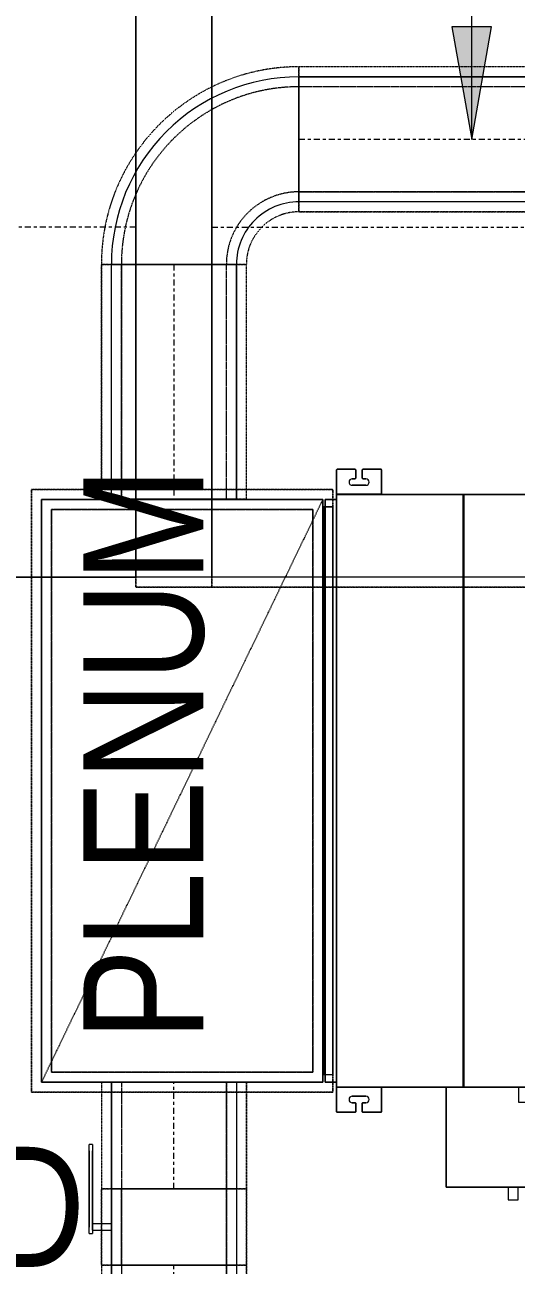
# Model space of a CAD drawing. Header units: inches. Extents: x -83664 to 20107, y -47222 to 19398.
# Drawn here: x 5809 to 6792, y -40065 to -37585 of the extents above; entities that cross this region are included whole.
import ezdxf

# ---------------------------------------------------------------- set-up
doc = ezdxf.new("R2010")
doc.units = ezdxf.units.IN
doc.header["$MEASUREMENT"] = 0
for name, pattern in [('Center', [29.999999, 12, -6, 6, -6]), ('Hidden 0_50', [1.0584, 0.5292, -0.5292]), ('Hidden 1_0', [1.7, 1, -0.7]), ('Hidden 1_5', [2.2, 1.5, -0.7])]:
    doc.linetypes.add(name, pattern=pattern)
for name, color, linetype, lineweight in [('G-ANNO-TEXT', 7, 'Continuous', 9), ('M-EQPM', 7, 'Continuous', 18), ('M-HVAC-DUCT-ANNO', 7, 'Continuous', 9), ('M-HVAC-DUCT-CNTR', 7, 'Center', 9), ('M-HVAC-DUCT-IDEN', 7, 'Continuous', 18)]:
    doc.layers.add(name, color=color, linetype=linetype, lineweight=lineweight)
doc.layers.add('M-HVAC-DUCT', color=7, linetype='Continuous', lineweight=9, true_color=0xffe97f)
doc.styles.add('Arial Narrow_21', font='ARIALN.TTF', dxfattribs={"height": 240})
pattern_1 = [(135, (-27.1, 270.5), (35.3553, 35.3553), []), (45, (-27.1, 270.5), (35.3553, -35.3553), [])]

# ---------------------------------------------------------------- blocks, each defined once
blk = doc.blocks.new('FCU-04-4R-M - FCU-F1-11-3 6 7 19-8295718-FIRST FLOOR AC CONDITIONING LAYOUT - PART A')
at = {"layer": 'M-EQPM', "lineweight": 9, "true_color": 0xffffff}
h = blk.add_hatch(dxfattribs=at)
h.set_pattern_fill('FP_50', style=0, pattern_type=2)
h.set_pattern_definition(pattern_1)
h.paths.add_polyline_path([(-567.4, 270.5), (567.6, 270.5), (567.6, 272.7), (-567.4, 272.7)])
at = {"layer": 'M-EQPM'}
for p, q in [((567.6, 272.7), (-567.4, 272.7)), ((-567.4, 272.7), (567.6, 272.7)), ((-567.4, 272.7), (-567.4, 270.5)), ((-567.4, 272.7), (-567.4, 270.5)), ((567.6, 270.5), (567.6, 272.7)), ((567.6, 272.7), (567.6, 270.5)), ((582.5, 270.5), (-582.5, 270.5)), ((-582.5, 270.5), (-582.5, 247.5)), ((-582.5, 247.5), (-582.5, 270.5)), ((-582.5, 270.5), (582.5, 270.5)), ((567.6, 270.5), (-567.4, 270.5)), ((-567.4, 270.5), (567.6, 270.5)), ((-567.4, 270.5), (-567.4, 254.8)), ((-567.4, 270.5), (-567.4, 254.8)), ((567.6, 270.5), (-567.4, 270.5)), ((-567.4, 270.5), (567.6, 270.5)), ((567.6, 254.8), (-567.4, 254.8)), ((-567.4, 254.8), (567.6, 254.8)), ((567.6, 254.8), (567.6, 270.5)), ((567.6, 270.5), (567.6, 254.8)), ((582.5, 247.5), (582.5, 270.5)), ((582.5, 270.5), (582.5, 247.5)), ((-642.6, 210), (-642.6, 246.5)), ((-642.6, 246.5), (-642.6, 210)), ((-641.6, 247.5), (-592.6, 247.5)), ((-592.6, 247.5), (-641.6, 247.5)), ((-592.6, 247.5), (-592.6, 157.5)), ((-592.6, 157.5), (-592.6, 247.5)), ((592.5, 247.5), (-592.5, 247.5)), ((-592.5, 247.5), (-592.5, -7)), ((-592.5, -7), (-592.5, 247.5)), ((-592.5, 247.5), (592.5, 247.5)), ((-582.5, 247.5), (582.5, 247.5)), ((582.5, 247.5), (-582.5, 247.5)), ((592.5, -7), (592.5, 247.5)), ((592.5, 247.5), (592.5, -7)), ((592.6, 157.5), (592.6, 247.5)), ((592.6, 247.5), (641.6, 247.5)), ((641.6, 247.5), (592.6, 247.5)), ((592.6, 247.5), (592.6, 157.5)), ((642.6, 246.5), (642.6, 210)), ((642.6, 210), (642.6, 246.5)), ((-624.6, 209), (-641.6, 209)), ((-641.6, 209), (-624.6, 209)), ((-623.6, 216), (-623.6, 210)), ((-623.6, 210), (-623.6, 216)), ((-610.6, 189), (-610.6, 216)), ((-610.6, 216), (-610.6, 189)), ((610.6, 216), (610.6, 189)), ((610.6, 189), (610.6, 216)), ((623.6, 210), (623.6, 216)), ((623.6, 216), (623.6, 210)), ((641.6, 209), (624.6, 209)), ((624.6, 209), (641.6, 209)), ((-642.6, 158.5), (-642.6, 195)), ((-642.6, 195), (-642.6, 158.5)), ((-641.6, 196), (-624.6, 196)), ((-624.6, 196), (-641.6, 196)), ((-623.6, 195), (-623.6, 189)), ((-623.6, 189), (-623.6, 195)), ((623.6, 189), (623.6, 195)), ((623.6, 195), (623.6, 189)), ((624.6, 196), (641.6, 196)), ((641.6, 196), (624.6, 196)), ((642.6, 195), (642.6, 158.5)), ((642.6, 158.5), (642.6, 195)), ((-592.6, 157.5), (-641.6, 157.5)), ((-641.6, 157.5), (-592.6, 157.5)), ((641.6, 157.5), (592.6, 157.5)), ((592.6, 157.5), (641.6, 157.5)), ((-592.5, 28.3), (-792.5, 28.3)), ((-792.5, 28.3), (-792.5, -225.7)), ((-792.5, -225.7), (-792.5, 28.3)), ((-792.5, 28.3), (-592.5, 28.3)), ((-592.5, -5.7), (-592.5, 28.3)), ((-592.5, 28.3), (-592.5, -5.7)), ((592.5, -5.7), (-592.5, -5.7)), ((-592.5, -5.7), (592.5, -5.7)), ((-592.5, -7), (-592.5, -247.5)), ((592.5, -7), (-592.5, -7)), ((-592.5, -7), (592.5, -7)), ((-592.5, -247.5), (-592.5, -7)), ((-592.5, -7), (592.5, -7)), ((592.5, -7), (-592.5, -7)), ((592.5, -247.5), (592.5, -5.7)), ((592.5, -5.7), (592.5, -247.5)), ((592.5, -247.5), (592.5, -7)), ((592.5, -7), (592.5, -247.5)), ((-792.5, -95.7), (-817.5, -95.7)), ((-817.5, -95.7), (-817.5, -115.7)), ((-817.5, -95.7), (-817.5, -115.7)), ((-792.5, -115.7), (-792.5, -95.7)), ((-792.5, -115.7), (-792.5, -95.7)), ((-817.5, -115.7), (-792.5, -115.7)), ((-592.5, -116.4), (-622.5, -116.4)), ((-622.5, -116.4), (-622.5, -136.4)), ((-622.5, -116.4), (-622.5, -136.4)), ((-592.5, -136.4), (-592.5, -116.4)), ((-592.5, -136.4), (-592.5, -116.4)), ((-622.5, -136.4), (-592.5, -136.4)), ((-642.6, -195), (-642.6, -158.5)), ((-642.6, -158.5), (-642.6, -195)), ((-641.6, -157.5), (-592.6, -157.5)), ((-592.6, -157.5), (-641.6, -157.5)), ((-592.6, -157.5), (-592.6, -247.5)), ((-592.6, -247.5), (-592.6, -157.5)), ((592.6, -247.5), (592.6, -157.5)), ((592.6, -157.5), (641.6, -157.5)), ((641.6, -157.5), (592.6, -157.5)), ((592.6, -157.5), (592.6, -247.5)), ((642.6, -158.5), (642.6, -195)), ((642.6, -195), (642.6, -158.5)), ((-624.6, -196), (-641.6, -196)), ((-641.6, -196), (-624.6, -196)), ((-623.6, -189), (-623.6, -195)), ((-623.6, -195), (-623.6, -189)), ((-610.6, -216), (-610.6, -189)), ((-610.6, -189), (-610.6, -216)), ((610.6, -189), (610.6, -216)), ((610.6, -216), (610.6, -189)), ((623.6, -195), (623.6, -189)), ((623.6, -189), (623.6, -195)), ((641.6, -196), (624.6, -196)), ((624.6, -196), (641.6, -196)), ((-642.6, -246.5), (-642.6, -210)), ((-642.6, -210), (-642.6, -246.5)), ((-641.6, -209), (-624.6, -209)), ((-624.6, -209), (-641.6, -209)), ((-623.6, -210), (-623.6, -216)), ((-623.6, -216), (-623.6, -210)), ((-592.5, -221.7), (-622.5, -221.7)), ((-622.5, -221.7), (-622.5, -241.7)), ((-622.5, -221.7), (-622.5, -241.7)), ((-592.5, -241.7), (-592.5, -221.7)), ((-592.5, -241.7), (-592.5, -221.7)), ((623.6, -216), (623.6, -210)), ((623.6, -210), (623.6, -216)), ((624.6, -209), (641.6, -209)), ((641.6, -209), (624.6, -209)), ((642.6, -210), (642.6, -246.5)), ((642.6, -246.5), (642.6, -210)), ((-792.5, -225.7), (-592.5, -225.7)), ((-592.5, -225.7), (-792.5, -225.7)), ((-592.6, -247.5), (-641.6, -247.5)), ((-641.6, -247.5), (-592.6, -247.5)), ((-622.5, -241.7), (-592.5, -241.7)), ((-592.5, -225.7), (-592.5, -247.5)), ((-592.5, -247.5), (-592.5, -225.7)), ((-592.5, -247.5), (592.5, -247.5)), ((592.5, -247.5), (-592.5, -247.5)), ((-592.5, -247.5), (592.5, -247.5)), ((592.5, -247.5), (-592.5, -247.5)), ((582.5, -247.5), (-582.5, -247.5)), ((-582.5, -247.5), (-582.5, -270.5)), ((-582.5, -270.5), (-582.5, -247.5)), ((-582.5, -247.5), (582.5, -247.5)), ((582.5, -270.5), (582.5, -247.5)), ((582.5, -247.5), (582.5, -270.5)), ((641.6, -247.5), (592.6, -247.5)), ((592.6, -247.5), (641.6, -247.5)), ((-582.5, -270.5), (582.5, -270.5)), ((582.5, -270.5), (-582.5, -270.5))]:
    blk.add_line(p, q, dxfattribs=at)
for centre, radius, start, end in [((-641.6, 246.5), 1, 90, 180), ((-641.6, 246.5), 1, 90, 180), ((641.6, 246.5), 1, 0, 90), ((641.6, 246.5), 1, 0, 90), ((-641.6, 210), 1, 180, 270), ((-641.6, 210), 1, 180, 270), ((-624.6, 210), 1, 270, 0), ((-624.6, 210), 1, 270, 0), ((-617.1, 216), 6.5, 360, 180), ((-617.1, 216), 6.5, 360, 180), ((617.1, 216), 6.5, 360, 180), ((617.1, 216), 6.5, 0, 180), ((624.6, 210), 1, 180, 270), ((624.6, 210), 1, 180, 270), ((641.6, 210), 1, 270, 0), ((641.6, 210), 1, 270, 0), ((-641.6, 195), 1, 90, 180), ((-641.6, 195), 1, 90, 180), ((-624.6, 195), 1, 0, 90), ((-624.6, 195), 1, 0, 90), ((-617.1, 189), 6.5, 180, 360), ((-617.1, 189), 6.5, 180, 360), ((617.1, 189), 6.5, 180, 360), ((617.1, 189), 6.5, 180, 360), ((624.6, 195), 1, 90, 180), ((624.6, 195), 1, 90, 180), ((641.6, 195), 1, 0, 90), ((641.6, 195), 1, 0, 90), ((-641.6, 158.5), 1, 180, 270), ((-641.6, 158.5), 1, 180, 270), ((641.6, 158.5), 1, 270, 0), ((641.6, 158.5), 1, 270, 0), ((-641.6, -158.5), 1, 90, 180), ((-641.6, -158.5), 1, 90, 180), ((641.6, -158.5), 1, 0, 90), ((641.6, -158.5), 1, 0, 90), ((-641.6, -195), 1, 180, 270), ((-641.6, -195), 1, 180, 270), ((-624.6, -195), 1, 270, 0), ((-624.6, -195), 1, 270, 0), ((-617.1, -189), 6.5, 360, 180), ((-617.1, -189), 6.5, 360, 180), ((617.1, -189), 6.5, 360, 180), ((617.1, -189), 6.5, 0, 180), ((624.6, -195), 1, 180, 270), ((624.6, -195), 1, 180, 270), ((641.6, -195), 1, 270, 0), ((641.6, -195), 1, 270, 0), ((-641.6, -210), 1, 90, 180), ((-641.6, -210), 1, 90, 180), ((-624.6, -210), 1, 0, 90), ((-624.6, -210), 1, 0, 90), ((-617.1, -216), 6.5, 180, 360), ((-617.1, -216), 6.5, 180, 360), ((617.1, -216), 6.5, 180, 360), ((617.1, -216), 6.5, 180, 360), ((624.6, -210), 1, 90, 180), ((624.6, -210), 1, 90, 180), ((641.6, -210), 1, 0, 90), ((641.6, -210), 1, 0, 90), ((-641.6, -246.5), 1, 180, 270), ((-641.6, -246.5), 1, 180, 270), ((641.6, -246.5), 1, 270, 0), ((641.6, -246.5), 1, 270, 0)]:
    blk.add_arc(centre, radius, start, end, dxfattribs=at)
blk = doc.blocks.new('M_Rectangular Elbow - Radius - 1 w-8294793-FIRST FLOOR AC CONDITIONING LAYOUT - PART A')
at = {"layer": 'M-HVAC-DUCT', "color": 6, "true_color": 0xff00ff}
for p, q in [((-125, 250), (125, 250)), ((125, 250), (-125, 250)), ((-250, 125), (-250, -125)), ((-250, -125), (-250, 125))]:
    blk.add_line(p, q, dxfattribs=at)
for radius in [125, 125, 375, 375]:
    blk.add_arc((-250, 250), radius, 270, 0, dxfattribs=at)
blk = doc.blocks.new('M_Rectangular Endcap - Standard-8296027-FIRST FLOOR AC CONDITIONING LAYOUT - PART A')
at = {"layer": 'M-HVAC-DUCT', "color": 6, "true_color": 0xff00ff}
for p, q in [((157299.1, 59838.5), (157299.1, 58673.5)), ((157862.1, 59838.5), (157299.1, 59838.5)), ((157299.1, 59838.5), (157862.1, 59838.5)), ((157299.1, 58673.5), (157299.1, 59838.5)), ((157862.1, 58673.5), (157862.1, 59838.5)), ((157862.1, 59838.5), (157862.1, 58673.5)), ((157299.1, 58673.5), (157862.1, 58673.5)), ((157862.1, 58673.5), (157299.1, 58673.5))]:
    blk.add_line(p, q, dxfattribs=at)
blk = doc.blocks.new('TEMW-ME-DMP-Volume Control Damper - Standard-8296175-FIRST FLOOR AC CONDITIONING LAYOUT - PART A')
at = {"layer": 'M-HVAC-DUCT', "color": 6, "true_color": 0xff00ff}
for p, q in [((-165.1, 738.1), (-165.1, 744.45)), ((-152.4, 744.45), (-165.1, 744.45)), ((0, 744.45), (-152.4, 744.45)), ((-152.4, 744.45), (0, 744.45)), ((12.7, 744.45), (0, 744.45)), ((12.7, 744.45), (12.7, 738.1)), ((-165.1, 738.1), (-152.4, 738.1)), ((0, 738.1), (-152.4, 738.1)), ((-152.4, 738.1), (0, 738.1)), ((-6.35, 700), (-6.35, 738.1)), ((6.35, 738.1), (-6.35, 738.1)), ((6.35, 738.1), (-6.35, 738.1)), ((0, 738.1), (12.7, 738.1)), ((6.35, 738.1), (6.35, 700)), ((-76.2, 700), (-76.2, -700)), ((-76.2, -700), (-76.2, 700)), ((76.2, 700), (-76.2, 700)), ((-76.2, 700), (76.2, 700)), ((-76.2, 700), (76.2, 700)), ((-6.35, 700), (6.35, 700)), ((-6.35, 700), (6.35, 700)), ((76.2, 700), (76.2, -700)), ((76.2, -700), (76.2, 700)), ((-76.2, -700), (76.2, -700)), ((-76.2, -700), (76.2, -700)), ((-76.2, -700), (76.2, -700))]:
    blk.add_line(p, q, dxfattribs=at)
blk = doc.blocks.new('TEMW-ME-DMP-Volume Control Damper - Standard-V101-FIRST FLOOR AC CONDITIONING LAYOUT - PART A')
at = {"layer": 'M-HVAC-DUCT', "color": 6, "true_color": 0xff00ff}
for p, q in [((-165.1, 163.1), (-165.1, 169.4)), ((-152.4, 169.4), (-165.1, 169.4)), ((-165.1, 163.1), (-152.4, 163.1)), ((0, 169.4), (-152.4, 169.4)), ((-152.4, 169.4), (0, 169.4)), ((0, 163.1), (-152.4, 163.1)), ((-152.4, 163.1), (0, 163.1)), ((-6.4, 125), (-6.4, 163.1)), ((6.3, 163.1), (-6.4, 163.1)), ((6.3, 163.1), (-6.4, 163.1)), ((12.7, 169.4), (0, 169.4)), ((0, 163.1), (12.7, 163.1)), ((6.3, 163.1), (6.3, 125)), ((12.7, 169.4), (12.7, 163.1)), ((-76.2, 125), (-76.2, -125)), ((-76.2, -125), (-76.2, 125)), ((76.2, 125), (-76.2, 125)), ((-76.2, 125), (76.2, 125)), ((-76.2, 125), (76.2, 125)), ((-6.4, 125), (6.3, 125)), ((-6.4, 125), (6.3, 125)), ((76.2, 125), (76.2, -125)), ((76.2, -125), (76.2, 125)), ((-76.2, -125), (76.2, -125)), ((-76.2, -125), (76.2, -125)), ((-76.2, -125), (76.2, -125))]:
    blk.add_line(p, q, dxfattribs=at)
blk = doc.blocks.new('TEMW-SMBZ-HO-BM-HVAC-00002_rvt-1-FIRST FLOOR AC CONDITIONING LAYOUT - PART A')
at = {"layer": 'M-HVAC-DUCT', "color": 6, "linetype": 'Hidden 0_50', "true_color": 0xff00ff}
for p, q in [((157487.9, 61102.7), (157487.9, 59662.7)), ((157487.9, 59662.7), (157487.9, 61102.7)), ((157640.3, 59662.7), (157640.3, 61102.7)), ((157640.3, 61102.7), (157640.3, 59662.7)), ((157640.3, 59662.7), (157640.3, 61102.7)), ((157640.3, 61102.7), (157640.3, 59662.7)), ((157814.1, 60413.2), (157814.1, 60703.2)), ((157814.1, 60703.2), (157814.1, 60413.2)), ((158807.3, 60703.2), (157814.1, 60703.2)), ((158807.3, 60703.2), (157814.1, 60703.2)), ((157814.1, 60413.2), (157814.1, 60703.2)), ((157814.1, 60703.2), (157814.1, 60413.2)), ((157814.1, 60413.2), (158807.3, 60413.2)), ((158807.3, 60413.2), (157814.1, 60413.2)), ((157419.1, 60308.2), (157709.1, 60308.2)), ((157709.1, 60308.2), (157419.1, 60308.2)), ((157419.1, 60308.2), (157419.1, 59839)), ((157419.1, 59839), (157419.1, 60308.2)), ((157419.1, 60308.2), (157709.1, 60308.2)), ((157709.1, 60308.2), (157419.1, 60308.2)), ((157709.1, 59839), (157709.1, 60308.2)), ((157709.1, 59839), (157709.1, 60308.2)), ((157279.1, 59858.5), (157882.1, 59858.5)), ((157279.1, 58653.5), (157279.1, 59858.5)), ((157279.1, 59858.5), (157279.1, 58653.5)), ((157882.1, 59858.5), (157279.1, 59858.5)), ((157279.1, 58653.5), (157279.1, 59858.5)), ((157279.1, 59858.5), (157882.1, 59858.5)), ((157882.1, 59858.5), (157279.1, 59858.5)), ((157279.1, 59858.5), (157279.1, 58653.5)), ((157882.1, 59858.5), (157279.1, 59858.5)), ((157279.1, 59858.5), (157279.1, 58653.5)), ((157279.1, 58653.5), (157279.1, 59858.5)), ((157279.1, 59858.5), (157882.1, 59858.5)), ((157882.1, 59858.5), (157882.1, 58653.5)), ((157882.1, 58653.5), (157882.1, 59858.5)), ((157882.1, 59858.5), (157882.1, 58653.5)), ((157882.1, 58653.5), (157882.1, 59858.5)), ((157882.1, 58653.5), (157882.1, 59858.5)), ((157882.1, 59858.5), (157882.1, 58653.5)), ((157419.1, 59839), (157709.1, 59839)), ((157709.1, 59839), (157419.1, 59839)), ((157487.9, 59662.7), (157640.3, 59662.7)), ((157640.3, 59662.7), (157487.9, 59662.7)), ((157640.3, 59662.7), (163816, 59662.7)), ((163816, 59662.7), (157640.3, 59662.7)), ((157709.1, 58673.4), (157419.1, 58673.4)), ((157419.1, 58673.4), (157709.1, 58673.4)), ((157419.1, 58673.4), (157419.1, 58460.1)), ((157419.1, 58673.4), (157419.1, 58460.1)), ((157709.1, 58460.1), (157709.1, 58673.4)), ((157709.1, 58673.4), (157709.1, 58460.1)), ((157882.1, 58653.5), (157279.1, 58653.5)), ((157279.1, 58653.5), (157882.1, 58653.5)), ((157882.1, 58653.5), (157279.1, 58653.5)), ((157279.1, 58653.5), (157882.1, 58653.5)), ((157279.1, 58653.5), (157882.1, 58653.5)), ((157882.1, 58653.5), (157279.1, 58653.5)), ((157709.1, 58460.1), (157419.1, 58460.1)), ((157419.1, 58460.1), (157709.1, 58460.1)), ((157709.1, 58460.1), (157419.1, 58460.1)), ((157419.1, 58460.1), (157419.1, 58307.7)), ((157419.1, 58307.7), (157419.1, 58460.1)), ((157419.1, 58460.1), (157709.1, 58460.1)), ((157709.1, 58307.7), (157709.1, 58460.1)), ((157709.1, 58460.1), (157709.1, 58307.7)), ((157419.1, 58307.7), (157709.1, 58307.7)), ((157709.1, 58307.7), (157419.1, 58307.7)), ((157709.1, 58307.7), (157419.1, 58307.7)), ((157419.1, 58307.7), (157709.1, 58307.7)), ((157419.1, 58307.7), (157419.1, 58041.7)), ((157419.1, 58307.7), (157419.1, 58041.7)), ((157709.1, 58041.7), (157709.1, 58307.7)), ((157709.1, 58307.7), (157709.1, 58041.7))]:
    blk.add_line(p, q, dxfattribs=at)
at = {"layer": 'M-HVAC-DUCT', "color": 6, "true_color": 0xff00ff}
for p, q in [((157487.9, 59682.7), (157487.9, 61082.7)), ((157487.9, 61082.7), (157487.9, 59682.7)), ((157640.3, 61082.7), (157640.3, 59682.7)), ((157640.3, 59682.7), (157640.3, 61082.7)), ((157814.1, 60683.2), (157814.1, 60433.2)), ((157814.1, 60433.2), (157814.1, 60683.2)), ((157814.1, 60683.2), (158807.3, 60683.2)), ((158807.3, 60683.2), (157814.1, 60683.2)), ((158807.3, 60433.2), (157814.1, 60433.2)), ((158807.3, 60433.2), (157814.1, 60433.2)), ((157689.1, 60308.2), (157439.1, 60308.2)), ((157439.1, 60308.2), (157689.1, 60308.2)), ((157439.1, 59839), (157439.1, 60308.2)), ((157439.1, 59839), (157439.1, 60308.2)), ((157689.1, 60308.2), (157689.1, 59839)), ((157689.1, 59839), (157689.1, 60308.2)), ((157689.1, 59839), (157439.1, 59839)), ((157439.1, 59839), (157689.1, 59839)), ((157487.9, 59682.7), (154250.4, 59682.7)), ((154250.4, 59682.7), (157487.9, 59682.7)), ((163816, 59682.7), (157640.3, 59682.7)), ((163816, 59682.7), (157640.3, 59682.7)), ((157439.1, 58673.4), (157689.1, 58673.4)), ((157689.1, 58673.4), (157439.1, 58673.4)), ((157439.1, 58460.1), (157439.1, 58673.4)), ((157439.1, 58673.4), (157439.1, 58460.1)), ((157689.1, 58673.4), (157689.1, 58460.1)), ((157689.1, 58673.4), (157689.1, 58460.1)), ((157439.1, 58460.1), (157689.1, 58460.1)), ((157689.1, 58460.1), (157439.1, 58460.1)), ((157439.1, 58307.7), (157689.1, 58307.7)), ((157689.1, 58307.7), (157439.1, 58307.7)), ((157439.1, 58041.7), (157439.1, 58307.7)), ((157439.1, 58307.7), (157439.1, 58041.7)), ((157689.1, 58307.7), (157689.1, 58041.7)), ((157689.1, 58307.7), (157689.1, 58041.7))]:
    blk.add_line(p, q, dxfattribs=at)
at = {"layer": 'M-HVAC-DUCT', "color": 6, "linetype": 'Hidden 1_0', "true_color": 0xff00ff}
for p, q in [((157814.1, 60453.2), (157814.1, 60663.2)), ((157814.1, 60663.2), (157814.1, 60453.2)), ((158807.3, 60663.2), (157814.1, 60663.2)), ((158807.3, 60663.2), (157814.1, 60663.2)), ((157814.1, 60453.2), (157814.1, 60663.2)), ((157814.1, 60663.2), (157814.1, 60453.2)), ((157814.1, 60453.2), (158807.3, 60453.2)), ((158807.3, 60453.2), (157814.1, 60453.2)), ((157459.1, 60308.2), (157669.1, 60308.2)), ((157669.1, 60308.2), (157459.1, 60308.2)), ((157459.1, 60308.2), (157459.1, 59839)), ((157459.1, 59839), (157459.1, 60308.2)), ((157459.1, 60308.2), (157669.1, 60308.2)), ((157669.1, 60308.2), (157459.1, 60308.2)), ((157669.1, 59839), (157669.1, 60308.2)), ((157669.1, 59839), (157669.1, 60308.2)), ((157459.1, 59839), (157669.1, 59839)), ((157669.1, 59839), (157459.1, 59839)), ((157319.1, 59818.5), (157842.1, 59818.5)), ((157319.1, 58693.5), (157319.1, 59818.5)), ((157319.1, 59818.5), (157319.1, 58693.5)), ((157842.1, 59818.5), (157319.1, 59818.5)), ((157319.1, 58693.5), (157319.1, 59818.5)), ((157319.1, 59818.5), (157842.1, 59818.5)), ((157842.1, 59818.5), (157319.1, 59818.5)), ((157319.1, 59818.5), (157319.1, 58693.5)), ((157842.1, 59818.5), (157319.1, 59818.5)), ((157319.1, 59818.5), (157319.1, 58693.5)), ((157319.1, 58693.5), (157319.1, 59818.5)), ((157319.1, 59818.5), (157842.1, 59818.5)), ((157842.1, 59818.5), (157842.1, 58693.5)), ((157842.1, 58693.5), (157842.1, 59818.5)), ((157842.1, 59818.5), (157842.1, 58693.5)), ((157842.1, 58693.5), (157842.1, 59818.5)), ((157842.1, 58693.5), (157842.1, 59818.5)), ((157842.1, 59818.5), (157842.1, 58693.5)), ((157842.1, 58693.5), (157319.1, 58693.5)), ((157319.1, 58693.5), (157842.1, 58693.5)), ((157842.1, 58693.5), (157319.1, 58693.5)), ((157319.1, 58693.5), (157842.1, 58693.5)), ((157319.1, 58693.5), (157842.1, 58693.5)), ((157842.1, 58693.5), (157319.1, 58693.5)), ((157669.1, 58673.4), (157459.1, 58673.4)), ((157459.1, 58673.4), (157669.1, 58673.4)), ((157459.1, 58673.4), (157459.1, 58460.1)), ((157459.1, 58673.4), (157459.1, 58460.1)), ((157669.1, 58460.1), (157669.1, 58673.4)), ((157669.1, 58673.4), (157669.1, 58460.1)), ((157669.1, 58460.1), (157459.1, 58460.1)), ((157459.1, 58460.1), (157669.1, 58460.1)), ((157669.1, 58460.1), (157459.1, 58460.1)), ((157459.1, 58460.1), (157459.1, 58307.7)), ((157459.1, 58307.7), (157459.1, 58460.1)), ((157459.1, 58460.1), (157669.1, 58460.1)), ((157669.1, 58307.7), (157669.1, 58460.1)), ((157669.1, 58460.1), (157669.1, 58307.7)), ((157669.1, 58307.7), (157459.1, 58307.7)), ((157459.1, 58307.7), (157669.1, 58307.7)), ((157459.1, 58307.7), (157459.1, 58041.7)), ((157459.1, 58307.7), (157459.1, 58041.7)), ((157459.1, 58307.7), (157669.1, 58307.7)), ((157669.1, 58307.7), (157459.1, 58307.7)), ((157669.1, 58041.7), (157669.1, 58307.7)), ((157669.1, 58307.7), (157669.1, 58041.7))]:
    blk.add_line(p, q, dxfattribs=at)
at = {"layer": 'M-HVAC-DUCT', "color": 6, "linetype": 'Hidden 0_50', "true_color": 0xff00ff}
for radius in [395, 395, 105, 105]:
    blk.add_arc((157814.1, 60308.2), radius, 90, 180, dxfattribs=at)
at = {"layer": 'M-HVAC-DUCT', "color": 6, "linetype": 'Hidden 1_0', "true_color": 0xff00ff}
for radius in [355, 355, 145, 145]:
    blk.add_arc((157814.1, 60308.2), radius, 90, 180, dxfattribs=at)
at = {"layer": 'M-HVAC-DUCT-ANNO', "color": 6, "linetype": 'Hidden 1_5', "true_color": 0xff00ff}
for p, q in [((157299.1, 58673.5), (157299.1, 59838.5)), ((157299.1, 59838.5), (157862.1, 59838.5)), ((157862.1, 59838.5), (157299.1, 58673.5)), ((157862.1, 59838.5), (157862.1, 58673.5)), ((157862.1, 58673.5), (157299.1, 58673.5))]:
    blk.add_line(p, q, dxfattribs=at)
at = {"layer": 'M-HVAC-DUCT-CNTR', "color": 6, "true_color": 0xff00ff}
for p, q in [((157814.1, 60558.2), (158807.3, 60558.2)), ((157487.9, 60382.7), (154250.4, 60382.7)), ((157640.3, 60382.7), (163816, 60382.7)), ((157564.1, 60308.2), (157564.1, 59839)), ((157564.1, 58460.1), (157564.1, 58673.4)), ((157564.1, 58041.7), (157564.1, 58307.7))]:
    blk.add_line(p, q, dxfattribs=at)
at = {"layer": 'M-EQPM', "color": 6, "linetype": 'Hidden 0_50', "lineweight": 9, "true_color": 0xff00ff, "rotation": 90}
blk.add_blockref('FCU-04-4R-M - FCU-F1-11-3 6 7 19-8295718-FIRST FLOOR AC CONDITIONING LAYOUT - PART A', (158137, 59256), dxfattribs=at)
at = {"layer": 'M-HVAC-DUCT', "color": 6, "linetype": 'Hidden 0_50', "lineweight": 9, "true_color": 0xff00ff, "extrusion": (0, 0, -1)}
for name, p in [('TEMW-ME-DMP-Volume Control Damper - Standard-8296175-FIRST FLOOR AC CONDITIONING LAYOUT - PART A', (-157564.1, 60382.7)), ('M_Rectangular Endcap - Standard-8296027-FIRST FLOOR AC CONDITIONING LAYOUT - PART A', (-315161.3, 0))]:
    blk.add_blockref(name, p, dxfattribs=at)
at = {"layer": 'M-HVAC-DUCT', "color": 6, "linetype": 'Hidden 0_50', "lineweight": 9, "true_color": 0xff00ff, "rotation": 180}
blk.add_blockref('M_Rectangular Elbow - Radius - 1 w-8294793-FIRST FLOOR AC CONDITIONING LAYOUT - PART A', (157564.1, 60558.2), dxfattribs=at)
at = {"layer": 'M-HVAC-DUCT', "color": 6, "linetype": 'Hidden 0_50', "lineweight": 9, "true_color": 0xff00ff}
blk.add_blockref('M_Rectangular Endcap - Standard-8296027-FIRST FLOOR AC CONDITIONING LAYOUT - PART A', (0, 0), dxfattribs=at)
at = {"layer": 'M-HVAC-DUCT', "color": 6, "linetype": 'Hidden 0_50', "lineweight": 9, "true_color": 0xff00ff, "extrusion": (0, 0, -1), "rotation": 270}
blk.add_blockref('TEMW-ME-DMP-Volume Control Damper - Standard-V101-FIRST FLOOR AC CONDITIONING LAYOUT - PART A', (-157564.1, 58383.9), dxfattribs=at)
blk = doc.blocks.new('FCU-04-4R-M - FCU-F1-11-3 6 7 19-V273-FIRST FLOOR AC CONDITIONING LAYOUT - PART A')
at = {"layer": 'M-EQPM', "lineweight": 9, "true_color": 0xffffff}
h = blk.add_hatch(dxfattribs=at)
h.set_pattern_fill('FP_50', style=0, pattern_type=2)
h.set_pattern_definition(pattern_1)
h.paths.add_polyline_path([(-567.4, 270.5), (567.6, 270.5), (567.6, 272.7), (-567.4, 272.7)])
at = {"layer": 'M-EQPM'}
for p, q in [((567.6, 272.7), (-567.4, 272.7)), ((-567.4, 272.7), (567.6, 272.7)), ((-567.4, 272.7), (-567.4, 270.5)), ((-567.4, 272.7), (-567.4, 270.5)), ((567.6, 270.5), (567.6, 272.7)), ((567.6, 272.7), (567.6, 270.5)), ((582.5, 270.5), (-582.5, 270.5)), ((-582.5, 270.5), (-582.5, 247.5)), ((-582.5, 247.5), (-582.5, 270.5)), ((-582.5, 270.5), (582.5, 270.5)), ((567.6, 270.5), (-567.4, 270.5)), ((-567.4, 270.5), (567.6, 270.5)), ((-567.4, 270.5), (-567.4, 254.8)), ((-567.4, 270.5), (-567.4, 254.8)), ((567.6, 270.5), (-567.4, 270.5)), ((-567.4, 270.5), (567.6, 270.5)), ((567.6, 254.8), (-567.4, 254.8)), ((-567.4, 254.8), (567.6, 254.8)), ((567.6, 254.8), (567.6, 270.5)), ((567.6, 270.5), (567.6, 254.8)), ((582.5, 247.5), (582.5, 270.5)), ((582.5, 270.5), (582.5, 247.5)), ((-642.6, 210), (-642.6, 246.5)), ((-642.6, 246.5), (-642.6, 210)), ((-641.6, 247.5), (-592.6, 247.5)), ((-592.6, 247.5), (-641.6, 247.5)), ((-592.6, 247.5), (-592.6, 157.5)), ((-592.6, 157.5), (-592.6, 247.5)), ((592.5, 247.5), (-592.5, 247.5)), ((-592.5, 247.5), (-592.5, -7)), ((-592.5, -7), (-592.5, 247.5)), ((-592.5, 247.5), (592.5, 247.5)), ((-582.5, 247.5), (582.5, 247.5)), ((582.5, 247.5), (-582.5, 247.5)), ((592.5, -7), (592.5, 247.5)), ((592.5, 247.5), (592.5, -7)), ((592.6, 157.5), (592.6, 247.5)), ((592.6, 247.5), (641.6, 247.5)), ((641.6, 247.5), (592.6, 247.5)), ((592.6, 247.5), (592.6, 157.5)), ((642.6, 246.5), (642.6, 210)), ((642.6, 210), (642.6, 246.5)), ((-624.6, 209), (-641.6, 209)), ((-641.6, 209), (-624.6, 209)), ((-623.6, 216), (-623.6, 210)), ((-623.6, 210), (-623.6, 216)), ((-610.6, 189), (-610.6, 216)), ((-610.6, 216), (-610.6, 189)), ((610.6, 216), (610.6, 189)), ((610.6, 189), (610.6, 216)), ((623.6, 210), (623.6, 216)), ((623.6, 216), (623.6, 210)), ((641.6, 209), (624.6, 209)), ((624.6, 209), (641.6, 209)), ((-642.6, 158.5), (-642.6, 195)), ((-642.6, 195), (-642.6, 158.5)), ((-641.6, 196), (-624.6, 196)), ((-624.6, 196), (-641.6, 196)), ((-623.6, 195), (-623.6, 189)), ((-623.6, 189), (-623.6, 195)), ((623.6, 189), (623.6, 195)), ((623.6, 195), (623.6, 189)), ((624.6, 196), (641.6, 196)), ((641.6, 196), (624.6, 196)), ((642.6, 195), (642.6, 158.5)), ((642.6, 158.5), (642.6, 195)), ((-592.6, 157.5), (-641.6, 157.5)), ((-641.6, 157.5), (-592.6, 157.5)), ((641.6, 157.5), (592.6, 157.5)), ((592.6, 157.5), (641.6, 157.5)), ((-592.5, 28.3), (-792.5, 28.3)), ((-792.5, 28.3), (-792.5, -225.7)), ((-792.5, -225.7), (-792.5, 28.3)), ((-792.5, 28.3), (-592.5, 28.3)), ((-592.5, -5.7), (-592.5, 28.3)), ((-592.5, 28.3), (-592.5, -5.7)), ((592.5, -5.7), (-592.5, -5.7)), ((-592.5, -5.7), (592.5, -5.7)), ((-592.5, -7), (-592.5, -247.5)), ((592.5, -7), (-592.5, -7)), ((-592.5, -7), (592.5, -7)), ((-592.5, -247.5), (-592.5, -7)), ((-592.5, -7), (592.5, -7)), ((592.5, -7), (-592.5, -7)), ((592.5, -247.5), (592.5, -5.7)), ((592.5, -5.7), (592.5, -247.5)), ((592.5, -247.5), (592.5, -7)), ((592.5, -7), (592.5, -247.5)), ((-792.5, -95.7), (-817.5, -95.7)), ((-817.5, -95.7), (-817.5, -115.7)), ((-817.5, -95.7), (-817.5, -115.7)), ((-792.5, -115.7), (-792.5, -95.7)), ((-792.5, -115.7), (-792.5, -95.7)), ((-817.5, -115.7), (-792.5, -115.7)), ((-592.5, -116.4), (-622.5, -116.4)), ((-622.5, -116.4), (-622.5, -136.4)), ((-622.5, -116.4), (-622.5, -136.4)), ((-592.5, -136.4), (-592.5, -116.4)), ((-592.5, -136.4), (-592.5, -116.4)), ((-622.5, -136.4), (-592.5, -136.4)), ((-642.6, -195), (-642.6, -158.5)), ((-642.6, -158.5), (-642.6, -195)), ((-641.6, -157.5), (-592.6, -157.5)), ((-592.6, -157.5), (-641.6, -157.5)), ((-592.6, -157.5), (-592.6, -247.5)), ((-592.6, -247.5), (-592.6, -157.5)), ((592.6, -247.5), (592.6, -157.5)), ((592.6, -157.5), (641.6, -157.5)), ((641.6, -157.5), (592.6, -157.5)), ((592.6, -157.5), (592.6, -247.5)), ((642.6, -158.5), (642.6, -195)), ((642.6, -195), (642.6, -158.5)), ((-624.6, -196), (-641.6, -196)), ((-641.6, -196), (-624.6, -196)), ((-623.6, -189), (-623.6, -195)), ((-623.6, -195), (-623.6, -189)), ((-610.6, -216), (-610.6, -189)), ((-610.6, -189), (-610.6, -216)), ((610.6, -189), (610.6, -216)), ((610.6, -216), (610.6, -189)), ((623.6, -195), (623.6, -189)), ((623.6, -189), (623.6, -195)), ((641.6, -196), (624.6, -196)), ((624.6, -196), (641.6, -196)), ((-642.6, -246.5), (-642.6, -210)), ((-642.6, -210), (-642.6, -246.5)), ((-641.6, -209), (-624.6, -209)), ((-624.6, -209), (-641.6, -209)), ((-623.6, -210), (-623.6, -216)), ((-623.6, -216), (-623.6, -210)), ((-592.5, -221.7), (-622.5, -221.7)), ((-622.5, -221.7), (-622.5, -241.7)), ((-622.5, -221.7), (-622.5, -241.7)), ((-592.5, -241.7), (-592.5, -221.7)), ((-592.5, -241.7), (-592.5, -221.7)), ((623.6, -216), (623.6, -210)), ((623.6, -210), (623.6, -216)), ((624.6, -209), (641.6, -209)), ((641.6, -209), (624.6, -209)), ((642.6, -210), (642.6, -246.5)), ((642.6, -246.5), (642.6, -210)), ((-792.5, -225.7), (-592.5, -225.7)), ((-592.5, -225.7), (-792.5, -225.7)), ((-592.6, -247.5), (-641.6, -247.5)), ((-641.6, -247.5), (-592.6, -247.5)), ((-622.5, -241.7), (-592.5, -241.7)), ((-592.5, -225.7), (-592.5, -247.5)), ((-592.5, -247.5), (-592.5, -225.7)), ((-592.5, -247.5), (592.5, -247.5)), ((592.5, -247.5), (-592.5, -247.5)), ((-592.5, -247.5), (592.5, -247.5)), ((592.5, -247.5), (-592.5, -247.5)), ((582.5, -247.5), (-582.5, -247.5)), ((-582.5, -247.5), (-582.5, -270.5)), ((-582.5, -270.5), (-582.5, -247.5)), ((-582.5, -247.5), (582.5, -247.5)), ((582.5, -270.5), (582.5, -247.5)), ((582.5, -247.5), (582.5, -270.5)), ((641.6, -247.5), (592.6, -247.5)), ((592.6, -247.5), (641.6, -247.5)), ((-582.5, -270.5), (582.5, -270.5)), ((582.5, -270.5), (-582.5, -270.5))]:
    blk.add_line(p, q, dxfattribs=at)
for centre, radius, start, end in [((-641.6, 246.5), 1, 90, 180), ((-641.6, 246.5), 1, 90, 180), ((641.6, 246.5), 1, 0, 90), ((641.6, 246.5), 1, 0, 90), ((-641.6, 210), 1, 180, 270), ((-641.6, 210), 1, 180, 270), ((-624.6, 210), 1, 270, 0), ((-624.6, 210), 1, 270, 0), ((-617.1, 216), 6.5, 360, 180), ((-617.1, 216), 6.5, 360, 180), ((617.1, 216), 6.5, 360, 180), ((617.1, 216), 6.5, 0, 180), ((624.6, 210), 1, 180, 270), ((624.6, 210), 1, 180, 270), ((641.6, 210), 1, 270, 0), ((641.6, 210), 1, 270, 0), ((-641.6, 195), 1, 90, 180), ((-641.6, 195), 1, 90, 180), ((-624.6, 195), 1, 0, 90), ((-624.6, 195), 1, 0, 90), ((-617.1, 189), 6.5, 180, 360), ((-617.1, 189), 6.5, 180, 360), ((617.1, 189), 6.5, 180, 360), ((617.1, 189), 6.5, 180, 360), ((624.6, 195), 1, 90, 180), ((624.6, 195), 1, 90, 180), ((641.6, 195), 1, 0, 90), ((641.6, 195), 1, 0, 90), ((-641.6, 158.5), 1, 180, 270), ((-641.6, 158.5), 1, 180, 270), ((641.6, 158.5), 1, 270, 0), ((641.6, 158.5), 1, 270, 0), ((-641.6, -158.5), 1, 90, 180), ((-641.6, -158.5), 1, 90, 180), ((641.6, -158.5), 1, 0, 90), ((641.6, -158.5), 1, 0, 90), ((-641.6, -195), 1, 180, 270), ((-641.6, -195), 1, 180, 270), ((-624.6, -195), 1, 270, 0), ((-624.6, -195), 1, 270, 0), ((-617.1, -189), 6.5, 360, 180), ((-617.1, -189), 6.5, 360, 180), ((617.1, -189), 6.5, 360, 180), ((617.1, -189), 6.5, 0, 180), ((624.6, -195), 1, 180, 270), ((624.6, -195), 1, 180, 270), ((641.6, -195), 1, 270, 0), ((641.6, -195), 1, 270, 0), ((-641.6, -210), 1, 90, 180), ((-641.6, -210), 1, 90, 180), ((-624.6, -210), 1, 0, 90), ((-624.6, -210), 1, 0, 90), ((-617.1, -216), 6.5, 180, 360), ((-617.1, -216), 6.5, 180, 360), ((617.1, -216), 6.5, 180, 360), ((617.1, -216), 6.5, 180, 360), ((624.6, -210), 1, 90, 180), ((624.6, -210), 1, 90, 180), ((641.6, -210), 1, 0, 90), ((641.6, -210), 1, 0, 90), ((-641.6, -246.5), 1, 180, 270), ((-641.6, -246.5), 1, 180, 270), ((641.6, -246.5), 1, 270, 0), ((641.6, -246.5), 1, 270, 0)]:
    blk.add_arc(centre, radius, start, end, dxfattribs=at)
blk = doc.blocks.new('TEMW-SMBZ-HO-BM-HVAC-00002_rvt-2-FIRST FLOOR AC CONDITIONING LAYOUT - PART A')
at = {"layer": 'M-HVAC-DUCT', "color": 6, "linetype": 'Hidden 0_50', "true_color": 0xff00ff}
for p, q in [((157487.9, 61102.7), (157487.9, 59662.7)), ((157487.9, 59662.7), (157487.9, 61102.7)), ((157640.3, 59662.7), (157640.3, 61102.7)), ((157640.3, 61102.7), (157640.3, 59662.7)), ((157640.3, 59662.7), (157640.3, 61102.7)), ((157640.3, 61102.7), (157640.3, 59662.7)), ((157814.1, 60413.2), (157814.1, 60703.2)), ((157814.1, 60703.2), (157814.1, 60413.2)), ((158807.3, 60703.2), (157814.1, 60703.2)), ((158807.3, 60703.2), (157814.1, 60703.2)), ((157814.1, 60413.2), (157814.1, 60703.2)), ((157814.1, 60703.2), (157814.1, 60413.2)), ((157814.1, 60413.2), (158807.3, 60413.2)), ((158807.3, 60413.2), (157814.1, 60413.2)), ((157419.1, 60308.2), (157709.1, 60308.2)), ((157709.1, 60308.2), (157419.1, 60308.2)), ((157419.1, 60308.2), (157419.1, 59839)), ((157419.1, 59839), (157419.1, 60308.2)), ((157419.1, 60308.2), (157709.1, 60308.2)), ((157709.1, 60308.2), (157419.1, 60308.2)), ((157709.1, 59839), (157709.1, 60308.2)), ((157709.1, 59839), (157709.1, 60308.2)), ((157279.1, 59858.5), (157882.1, 59858.5)), ((157279.1, 58653.5), (157279.1, 59858.5)), ((157279.1, 59858.5), (157279.1, 58653.5)), ((157882.1, 59858.5), (157279.1, 59858.5)), ((157279.1, 58653.5), (157279.1, 59858.5)), ((157279.1, 59858.5), (157882.1, 59858.5)), ((157882.1, 59858.5), (157279.1, 59858.5)), ((157279.1, 59858.5), (157279.1, 58653.5)), ((157882.1, 59858.5), (157279.1, 59858.5)), ((157279.1, 59858.5), (157279.1, 58653.5)), ((157279.1, 58653.5), (157279.1, 59858.5)), ((157279.1, 59858.5), (157882.1, 59858.5)), ((157882.1, 59858.5), (157882.1, 58653.5)), ((157882.1, 58653.5), (157882.1, 59858.5)), ((157882.1, 59858.5), (157882.1, 58653.5)), ((157882.1, 58653.5), (157882.1, 59858.5)), ((157882.1, 58653.5), (157882.1, 59858.5)), ((157882.1, 59858.5), (157882.1, 58653.5)), ((157419.1, 59839), (157709.1, 59839)), ((157709.1, 59839), (157419.1, 59839)), ((157487.9, 59662.7), (157640.3, 59662.7)), ((157640.3, 59662.7), (157487.9, 59662.7)), ((157640.3, 59662.7), (163816, 59662.7)), ((163816, 59662.7), (157640.3, 59662.7)), ((157709.1, 58673.4), (157419.1, 58673.4)), ((157419.1, 58673.4), (157709.1, 58673.4)), ((157419.1, 58673.4), (157419.1, 58460.1)), ((157419.1, 58673.4), (157419.1, 58460.1)), ((157709.1, 58460.1), (157709.1, 58673.4)), ((157709.1, 58673.4), (157709.1, 58460.1)), ((157882.1, 58653.5), (157279.1, 58653.5)), ((157279.1, 58653.5), (157882.1, 58653.5)), ((157882.1, 58653.5), (157279.1, 58653.5)), ((157279.1, 58653.5), (157882.1, 58653.5)), ((157279.1, 58653.5), (157882.1, 58653.5)), ((157882.1, 58653.5), (157279.1, 58653.5)), ((157709.1, 58460.1), (157419.1, 58460.1)), ((157419.1, 58460.1), (157709.1, 58460.1)), ((157709.1, 58460.1), (157419.1, 58460.1)), ((157419.1, 58460.1), (157419.1, 58307.7)), ((157419.1, 58307.7), (157419.1, 58460.1)), ((157419.1, 58460.1), (157709.1, 58460.1)), ((157709.1, 58307.7), (157709.1, 58460.1)), ((157709.1, 58460.1), (157709.1, 58307.7)), ((157419.1, 58307.7), (157709.1, 58307.7)), ((157709.1, 58307.7), (157419.1, 58307.7)), ((157709.1, 58307.7), (157419.1, 58307.7)), ((157419.1, 58307.7), (157709.1, 58307.7)), ((157419.1, 58307.7), (157419.1, 58041.7)), ((157419.1, 58307.7), (157419.1, 58041.7)), ((157709.1, 58041.7), (157709.1, 58307.7)), ((157709.1, 58307.7), (157709.1, 58041.7))]:
    blk.add_line(p, q, dxfattribs=at)
at = {"layer": 'M-HVAC-DUCT', "color": 6, "true_color": 0xff00ff}
for p, q in [((157487.9, 59682.7), (157487.9, 61082.7)), ((157487.9, 61082.7), (157487.9, 59682.7)), ((157640.3, 61082.7), (157640.3, 59682.7)), ((157640.3, 59682.7), (157640.3, 61082.7)), ((157814.1, 60683.2), (157814.1, 60433.2)), ((157814.1, 60433.2), (157814.1, 60683.2)), ((157814.1, 60683.2), (158807.3, 60683.2)), ((158807.3, 60683.2), (157814.1, 60683.2)), ((158807.3, 60433.2), (157814.1, 60433.2)), ((158807.3, 60433.2), (157814.1, 60433.2)), ((157689.1, 60308.2), (157439.1, 60308.2)), ((157439.1, 60308.2), (157689.1, 60308.2)), ((157439.1, 59839), (157439.1, 60308.2)), ((157439.1, 59839), (157439.1, 60308.2)), ((157689.1, 60308.2), (157689.1, 59839)), ((157689.1, 59839), (157689.1, 60308.2)), ((157689.1, 59839), (157439.1, 59839)), ((157439.1, 59839), (157689.1, 59839)), ((157487.9, 59682.7), (154250.4, 59682.7)), ((154250.4, 59682.7), (157487.9, 59682.7)), ((163816, 59682.7), (157640.3, 59682.7)), ((163816, 59682.7), (157640.3, 59682.7)), ((157439.1, 58673.4), (157689.1, 58673.4)), ((157689.1, 58673.4), (157439.1, 58673.4)), ((157439.1, 58460.1), (157439.1, 58673.4)), ((157439.1, 58673.4), (157439.1, 58460.1)), ((157689.1, 58673.4), (157689.1, 58460.1)), ((157689.1, 58673.4), (157689.1, 58460.1)), ((157439.1, 58460.1), (157689.1, 58460.1)), ((157689.1, 58460.1), (157439.1, 58460.1)), ((157439.1, 58307.7), (157689.1, 58307.7)), ((157689.1, 58307.7), (157439.1, 58307.7)), ((157439.1, 58041.7), (157439.1, 58307.7)), ((157439.1, 58307.7), (157439.1, 58041.7)), ((157689.1, 58307.7), (157689.1, 58041.7)), ((157689.1, 58307.7), (157689.1, 58041.7))]:
    blk.add_line(p, q, dxfattribs=at)
at = {"layer": 'M-HVAC-DUCT', "color": 6, "linetype": 'Hidden 1_0', "true_color": 0xff00ff}
for p, q in [((157814.1, 60453.2), (157814.1, 60663.2)), ((157814.1, 60663.2), (157814.1, 60453.2)), ((158807.3, 60663.2), (157814.1, 60663.2)), ((158807.3, 60663.2), (157814.1, 60663.2)), ((157814.1, 60453.2), (157814.1, 60663.2)), ((157814.1, 60663.2), (157814.1, 60453.2)), ((157814.1, 60453.2), (158807.3, 60453.2)), ((158807.3, 60453.2), (157814.1, 60453.2)), ((157459.1, 60308.2), (157669.1, 60308.2)), ((157669.1, 60308.2), (157459.1, 60308.2)), ((157459.1, 60308.2), (157459.1, 59839)), ((157459.1, 59839), (157459.1, 60308.2)), ((157459.1, 60308.2), (157669.1, 60308.2)), ((157669.1, 60308.2), (157459.1, 60308.2)), ((157669.1, 59839), (157669.1, 60308.2)), ((157669.1, 59839), (157669.1, 60308.2)), ((157459.1, 59839), (157669.1, 59839)), ((157669.1, 59839), (157459.1, 59839)), ((157319.1, 59818.5), (157842.1, 59818.5)), ((157319.1, 58693.5), (157319.1, 59818.5)), ((157319.1, 59818.5), (157319.1, 58693.5)), ((157842.1, 59818.5), (157319.1, 59818.5)), ((157319.1, 58693.5), (157319.1, 59818.5)), ((157319.1, 59818.5), (157842.1, 59818.5)), ((157842.1, 59818.5), (157319.1, 59818.5)), ((157319.1, 59818.5), (157319.1, 58693.5)), ((157842.1, 59818.5), (157319.1, 59818.5)), ((157319.1, 59818.5), (157319.1, 58693.5)), ((157319.1, 58693.5), (157319.1, 59818.5)), ((157319.1, 59818.5), (157842.1, 59818.5)), ((157842.1, 59818.5), (157842.1, 58693.5)), ((157842.1, 58693.5), (157842.1, 59818.5)), ((157842.1, 59818.5), (157842.1, 58693.5)), ((157842.1, 58693.5), (157842.1, 59818.5)), ((157842.1, 58693.5), (157842.1, 59818.5)), ((157842.1, 59818.5), (157842.1, 58693.5)), ((157842.1, 58693.5), (157319.1, 58693.5)), ((157319.1, 58693.5), (157842.1, 58693.5)), ((157842.1, 58693.5), (157319.1, 58693.5)), ((157319.1, 58693.5), (157842.1, 58693.5)), ((157319.1, 58693.5), (157842.1, 58693.5)), ((157842.1, 58693.5), (157319.1, 58693.5)), ((157669.1, 58673.4), (157459.1, 58673.4)), ((157459.1, 58673.4), (157669.1, 58673.4)), ((157459.1, 58673.4), (157459.1, 58460.1)), ((157459.1, 58673.4), (157459.1, 58460.1)), ((157669.1, 58460.1), (157669.1, 58673.4)), ((157669.1, 58673.4), (157669.1, 58460.1)), ((157669.1, 58460.1), (157459.1, 58460.1)), ((157459.1, 58460.1), (157669.1, 58460.1)), ((157669.1, 58460.1), (157459.1, 58460.1)), ((157459.1, 58460.1), (157459.1, 58307.7)), ((157459.1, 58307.7), (157459.1, 58460.1)), ((157459.1, 58460.1), (157669.1, 58460.1)), ((157669.1, 58307.7), (157669.1, 58460.1)), ((157669.1, 58460.1), (157669.1, 58307.7)), ((157669.1, 58307.7), (157459.1, 58307.7)), ((157459.1, 58307.7), (157669.1, 58307.7)), ((157459.1, 58307.7), (157459.1, 58041.7)), ((157459.1, 58307.7), (157459.1, 58041.7)), ((157459.1, 58307.7), (157669.1, 58307.7)), ((157669.1, 58307.7), (157459.1, 58307.7)), ((157669.1, 58041.7), (157669.1, 58307.7)), ((157669.1, 58307.7), (157669.1, 58041.7))]:
    blk.add_line(p, q, dxfattribs=at)
at = {"layer": 'M-HVAC-DUCT', "color": 6, "linetype": 'Hidden 0_50', "true_color": 0xff00ff}
for radius in [395, 395, 105, 105]:
    blk.add_arc((157814.1, 60308.2), radius, 90, 180, dxfattribs=at)
at = {"layer": 'M-HVAC-DUCT', "color": 6, "linetype": 'Hidden 1_0', "true_color": 0xff00ff}
for radius in [355, 355, 145, 145]:
    blk.add_arc((157814.1, 60308.2), radius, 90, 180, dxfattribs=at)
at = {"layer": 'M-HVAC-DUCT-ANNO', "color": 6, "linetype": 'Hidden 1_5', "true_color": 0xff00ff}
for p, q in [((157299.1, 58673.5), (157299.1, 59838.5)), ((157299.1, 59838.5), (157862.1, 59838.5)), ((157862.1, 59838.5), (157299.1, 58673.5)), ((157862.1, 59838.5), (157862.1, 58673.5)), ((157862.1, 58673.5), (157299.1, 58673.5))]:
    blk.add_line(p, q, dxfattribs=at)
at = {"layer": 'M-HVAC-DUCT-CNTR', "color": 6, "true_color": 0xff00ff}
for p, q in [((157814.1, 60558.2), (158807.3, 60558.2)), ((157487.9, 60382.7), (154250.4, 60382.7)), ((157640.3, 60382.7), (163816, 60382.7)), ((157564.1, 60308.2), (157564.1, 59839)), ((157564.1, 58460.1), (157564.1, 58673.4)), ((157564.1, 58041.7), (157564.1, 58307.7))]:
    blk.add_line(p, q, dxfattribs=at)
at = {"layer": 'M-EQPM', "color": 6, "linetype": 'Hidden 0_50', "lineweight": 9, "true_color": 0xff00ff, "rotation": 90}
blk.add_blockref('FCU-04-4R-M - FCU-F1-11-3 6 7 19-V273-FIRST FLOOR AC CONDITIONING LAYOUT - PART A', (158137, 59256), dxfattribs=at)
at = {"layer": 'M-HVAC-DUCT', "color": 6, "linetype": 'Hidden 0_50', "lineweight": 9, "true_color": 0xff00ff, "extrusion": (0, 0, -1)}
for name, p in [('TEMW-ME-DMP-Volume Control Damper - Standard-8296175-FIRST FLOOR AC CONDITIONING LAYOUT - PART A', (-157564.1, 60382.7)), ('M_Rectangular Endcap - Standard-8296027-FIRST FLOOR AC CONDITIONING LAYOUT - PART A', (-315161.3, 0))]:
    blk.add_blockref(name, p, dxfattribs=at)
at = {"layer": 'M-HVAC-DUCT', "color": 6, "linetype": 'Hidden 0_50', "lineweight": 9, "true_color": 0xff00ff, "rotation": 180}
blk.add_blockref('M_Rectangular Elbow - Radius - 1 w-8294793-FIRST FLOOR AC CONDITIONING LAYOUT - PART A', (157564.1, 60558.2), dxfattribs=at)
at = {"layer": 'M-HVAC-DUCT', "color": 6, "linetype": 'Hidden 0_50', "lineweight": 9, "true_color": 0xff00ff}
blk.add_blockref('M_Rectangular Endcap - Standard-8296027-FIRST FLOOR AC CONDITIONING LAYOUT - PART A', (0, 0), dxfattribs=at)
at = {"layer": 'M-HVAC-DUCT', "color": 6, "linetype": 'Hidden 0_50', "lineweight": 9, "true_color": 0xff00ff, "extrusion": (0, 0, -1), "rotation": 270}
blk.add_blockref('TEMW-ME-DMP-Volume Control Damper - Standard-V101-FIRST FLOOR AC CONDITIONING LAYOUT - PART A', (-157564.1, 58383.9), dxfattribs=at)

msp = doc.modelspace()

# ---------------------------------------------------------------- hatches: boundary and pattern name
at = {"layer": 'M-HVAC-DUCT-IDEN', "lineweight": 9}
msp.add_hatch(color=256, dxfattribs=at).paths.add_polyline_path([(6703.2, -37814.1), (6742.9, -37589.1), (6663.6, -37589.1)])

# ---------------------------------------------------------------- linework, layer by layer
for p, q in [((6703.2, -37814.1), (6703.2, -36969.8)), ((6742.9, -37589.1), (6663.6, -37589.1)), ((6663.6, -37589.1), (6703.2, -37814.1)), ((6703.2, -37814.1), (6742.9, -37589.1))]:
    msp.add_line(p, q, dxfattribs=at)

# ---------------------------------------------------------------- block references
at = {"lineweight": 5}
for name in ['TEMW-SMBZ-HO-BM-HVAC-00002_rvt-1-FIRST FLOOR AC CONDITIONING LAYOUT - PART A', 'TEMW-SMBZ-HO-BM-HVAC-00002_rvt-2-FIRST FLOOR AC CONDITIONING LAYOUT - PART A']:
    msp.add_blockref(name, (-151456.7, -98372.2), dxfattribs=at)

# ---------------------------------------------------------------- texts
at = {"layer": 'G-ANNO-TEXT', "insert": (5926.5, -39615.4), "char_height": 240, "width": 1443.037, "attachment_point": 1, "rotation": 90, "style": 'Arial Narrow_21'}
msp.add_mtext('PLENUM', dxfattribs=at)
at = {"layer": 'G-ANNO-TEXT', "insert": (5349.7, -39827.9), "char_height": 240, "width": 733.544, "attachment_point": 1, "style": 'Arial Narrow_21'}
msp.add_mtext('VCD', dxfattribs=at)

doc.saveas('drawing.dxf')
